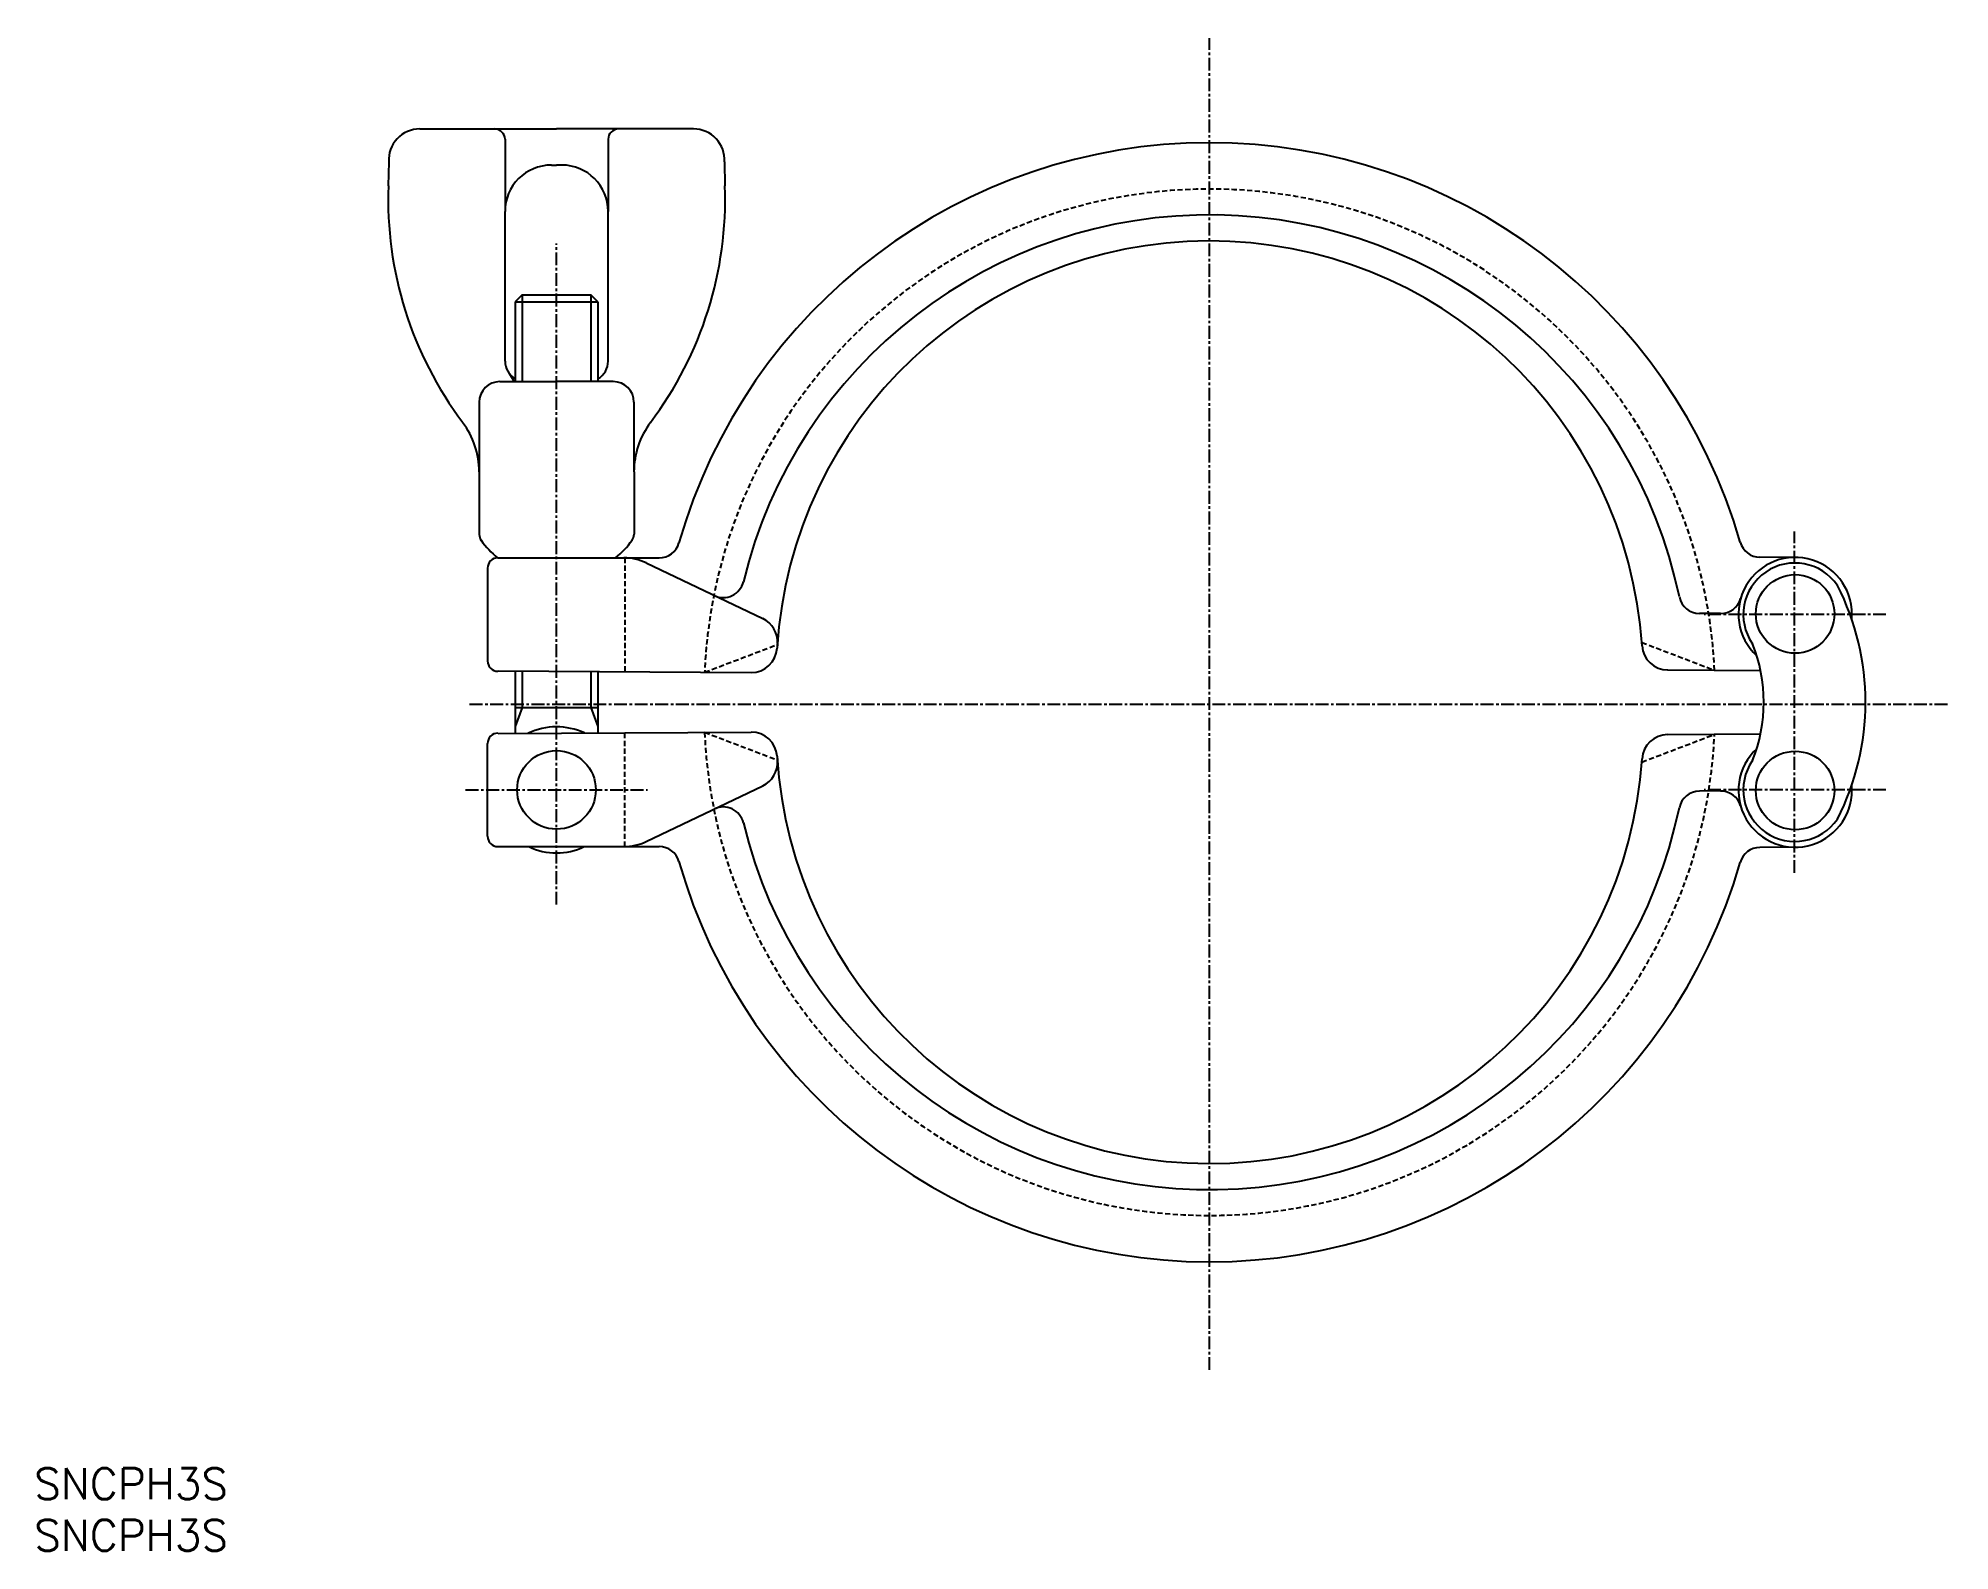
# Model space of a CAD drawing. Extents: x 0 to 186, y 0 to 147.
import ezdxf

# ---------------------------------------------------------------- set-up
doc = ezdxf.new("R2010")
doc.units = 0
doc.linetypes.add('CENTER', pattern=[2, 1.25, -0.25, 0.25, -0.25])
doc.linetypes.add('DASHED', pattern=[0.75, 0.5, -0.25])
doc.layers.get('0').update_dxf_attribs({"linetype": 'CONTINUOUS'})
doc.layers.add('CENTER', color=1, linetype='CENTER')
doc.styles.get("Standard").update_dxf_attribs({"font": 'txt.shx'})

# ---------------------------------------------------------------- blocks, each defined once
blk = doc.blocks.new('*U3')
at = {"color": 7, "linetype": 'CONTINUOUS'}
blk.add_text('SNCPH3S', height=3, dxfattribs=at).set_placement((0, 5))
blk = doc.blocks.new('*U4')
at = {"color": 7, "linetype": 'CONTINUOUS'}
blk.add_text('SNCPH3S', height=3, dxfattribs=at).set_placement((0, 0))

msp = doc.modelspace()

# ---------------------------------------------------------------- linework, layer by layer
at = {"color": 7, "linetype": 'CONTINUOUS'}
for p, q in [((37.36, 137.88), (50.63, 137.88)), ((63.91, 137.88), (50.63, 137.88)), ((45.63, 136.88), (45.63, 129.88)), ((55.63, 136.88), (55.63, 129.88)), ((34.36, 134.7), (34.32, 132.37)), ((50.13, 134.38), (50.63, 134.38)), ((51.13, 134.38), (50.63, 134.38)), ((66.9, 134.7), (66.95, 132.37)), ((45.63, 115.38), (45.63, 129.88)), ((55.63, 115.38), (55.63, 129.88)), ((47.3, 121.79), (46.62, 121.11)), ((46.62, 121.11), (54.62, 121.11)), ((46.62, 121.11), (46.62, 113.38)), ((47.3, 121.79), (53.94, 121.79)), ((54.62, 121.11), (53.94, 121.79)), ((54.62, 121.11), (54.62, 113.38)), ((46.62, 119.73), (46.62, 119.73)), ((45.13, 113.38), (50.63, 113.38)), ((46.06, 114.15), (46.51, 113.38)), ((46.37, 113.38), (50.63, 113.38)), ((54.9, 113.38), (50.63, 113.38)), ((56.13, 113.38), (50.63, 113.38)), ((43.13, 111.38), (43.13, 104.62)), ((58.13, 111.38), (58.13, 104.62)), ((43.13, 104.62), (43.13, 98.57)), ((58.14, 104.62), (58.14, 98.58)), ((170.72, 96.34), (167.27, 96.36)), ((43.94, 95.29), (43.94, 86.29)), ((44.94, 96.29), (57.83, 96.29)), ((44.94, 96.29), (60.57, 96.29)), ((59.3, 95.8), (70.62, 90.4)), ((163.46, 90.89), (161.41, 90.9)), ((44.96, 85.32), (69.5, 85.17)), ((46.62, 85.29), (46.62, 79.27)), ((54.62, 85.29), (54.62, 79.27)), ((158.33, 85.42), (167.33, 85.36)), ((46.62, 81.79), (54.62, 81.79)), ((47.3, 81.79), (46.62, 79.93)), ((53.94, 81.79), (54.62, 79.93)), ((43.94, 69.29), (43.94, 78.29)), ((44.96, 79.25), (69.5, 79.4)), ((158.33, 79.15), (167.33, 79.21)), ((59.3, 68.77), (70.62, 74.17)), ((163.46, 73.69), (161.41, 73.67)), ((44.94, 68.29), (60.57, 68.29)), ((170.72, 68.23), (167.27, 68.21))]:
    msp.add_line(p, q, dxfattribs=at)
at = {"color": 3}
for p, q in [((47.3, 121.79), (47.3, 113.38)), ((53.94, 121.79), (53.94, 113.38)), ((47.3, 85.29), (47.3, 81.79)), ((53.94, 85.29), (53.94, 81.79))]:
    msp.add_line(p, q, dxfattribs=at)
at = {"color": 3, "linetype": 'DASHED'}
for p, q in [((57.26, 96.29), (57.26, 85.29)), ((64.98, 85.2), (72.03, 87.88)), ((155.82, 88.09), (162.88, 85.39)), ((57.26, 68.29), (57.26, 79.29)), ((64.98, 79.37), (72.03, 76.69)), ((155.82, 76.49), (162.88, 79.18))]:
    msp.add_line(p, q, dxfattribs=at)
at = {"color": 7, "linetype": 'CONTINUOUS'}
for centre in [(170.68, 90.85), (50.62, 73.79), (170.68, 73.73)]:
    msp.add_circle(centre, 3.81, dxfattribs=at)
for centre, radius, start, end in [((37.36, 134.88), 3, 90, 183.4681), ((44.63, 136.88), 1, 0, 90), ((56.63, 136.88), 1, 90, 180), ((63.91, 134.88), 3, 356.5319, 90), ((113.93, 83.05), 53.5, 16.0152, 164.0653), ((50.13, 129.88), 4.5, 90, 180), ((51.13, 129.88), 4.5, 0, 90), ((70.3, 131.07), 36, 177.9201, 216.9501), ((30.97, 131.07), 36, 323.0499, 2.0799), ((113.93, 83.05), 46.5, 11.7192, 166.4115), ((113.93, 85.02), 42, 3.7339, 176.5803), ((47.63, 115.38), 2, 180, 239.5863), ((53.63, 115.38), 2, 299.588, 0), ((45.13, 111.38), 2, 90, 180), ((56.13, 111.38), 2, 0, 90), ((35.13, 104.62), 8, 0, 36.9501), ((66.13, 104.62), 8, 143.0499, 180), ((44.13, 98.57), 1, 180, 215.6647), ((57.14, 98.58), 1, 324.389, 0), ((50.63, 103.24), 9, 215.6647, 230.5569), ((50.63, 103.24), 9, 309.4431, 324.389), ((60.57, 98.29), 2, 270, 344.0653), ((167.28, 98.36), 2, 196.0152, 269.66), ((44.94, 95.29), 1, 90, 180), ((57.15, 91.29), 5, 64.5152, 90), ((170.69, 90.84), 5.5, 354.8006, 227.3319), ((170.66, 90.79), 5, 34.5181, 214.5181), ((66.79, 94.44), 2, 244.5152, 346.4115), ((152.5, 82.29), 25, 333.0423, 26.9577), ((161.42, 92.9), 2, 191.7192, 269.594), ((163.47, 92.89), 2, 269.66, 344.1531), ((69.54, 88.15), 2.5, 355.9705, 64.5152), ((69.51, 87.67), 2.5, 269.66, 356.5803), ((113.93, 85.02), 42, 175.9705, 176.5803), ((158.34, 87.92), 2.5, 183.7339, 269.66), ((152.65, 82.29), 15, 337.8039, 22.1961), ((44.94, 86.29), 1, 180, 270), ((50.62, 73.4), 6.5, 65.3959, 115.0415), ((44.94, 78.29), 1, 90, 180), ((69.51, 76.9), 2.5, 3.4197, 90.34), ((158.34, 76.65), 2.5, 90.34, 176.2661), ((69.54, 76.43), 2.5, 295.4848, 4.0295), ((113.93, 79.55), 42, 183.4197, 356.2661), ((113.93, 79.55), 42, 183.4197, 184.0295), ((170.69, 73.73), 5.5, 132.6689, 5.2005), ((170.66, 73.79), 5, 145.4819, 325.4819), ((161.42, 71.67), 2, 90.406, 168.2808), ((163.47, 71.68), 2, 15.8469, 90.34), ((66.79, 70.13), 2, 13.5885, 115.4848), ((113.93, 81.52), 46.5, 193.5885, 348.2808), ((44.94, 69.29), 1, 180, 270), ((57.15, 73.29), 5, 270, 295.4848), ((50.62, 73.79), 6.12, 243.8911, 296.1089), ((60.57, 66.29), 2, 15.9347, 90), ((113.93, 81.52), 53.5, 195.9347, 343.9848), ((167.28, 66.21), 2, 90.34, 163.9848)]:
    msp.add_arc(centre, radius, start, end, dxfattribs=at)
at = {"color": 3, "linetype": 'DASHED'}
for centre, start, end in [((113.93, 83.05), 2.7394, 177.4826), ((113.93, 81.52), 182.5174, 357.2606)]:
    msp.add_arc(centre, 49, start, end, dxfattribs=at)
at = {"layer": 'CENTER', "color": 1, "linetype": 'CENTER'}
for p, q in [((113.93, 17.54), (113.93, 146.68)), ((50.62, 62.66), (50.62, 126.79)), ((170.63, 65.73), (170.63, 98.84)), ((179.49, 90.79), (161.87, 90.79)), ((42.2, 82.11), (185.67, 82.11)), ((41.81, 73.79), (59.43, 73.79)), ((179.49, 73.79), (161.87, 73.79))]:
    msp.add_line(p, q, dxfattribs=at)

# ---------------------------------------------------------------- block references
at = {"color": 7, "linetype": 'CONTINUOUS'}
for name in ['*U3', '*U4']:
    msp.add_blockref(name, (0, 0), dxfattribs=at)

doc.saveas('drawing.dxf')
